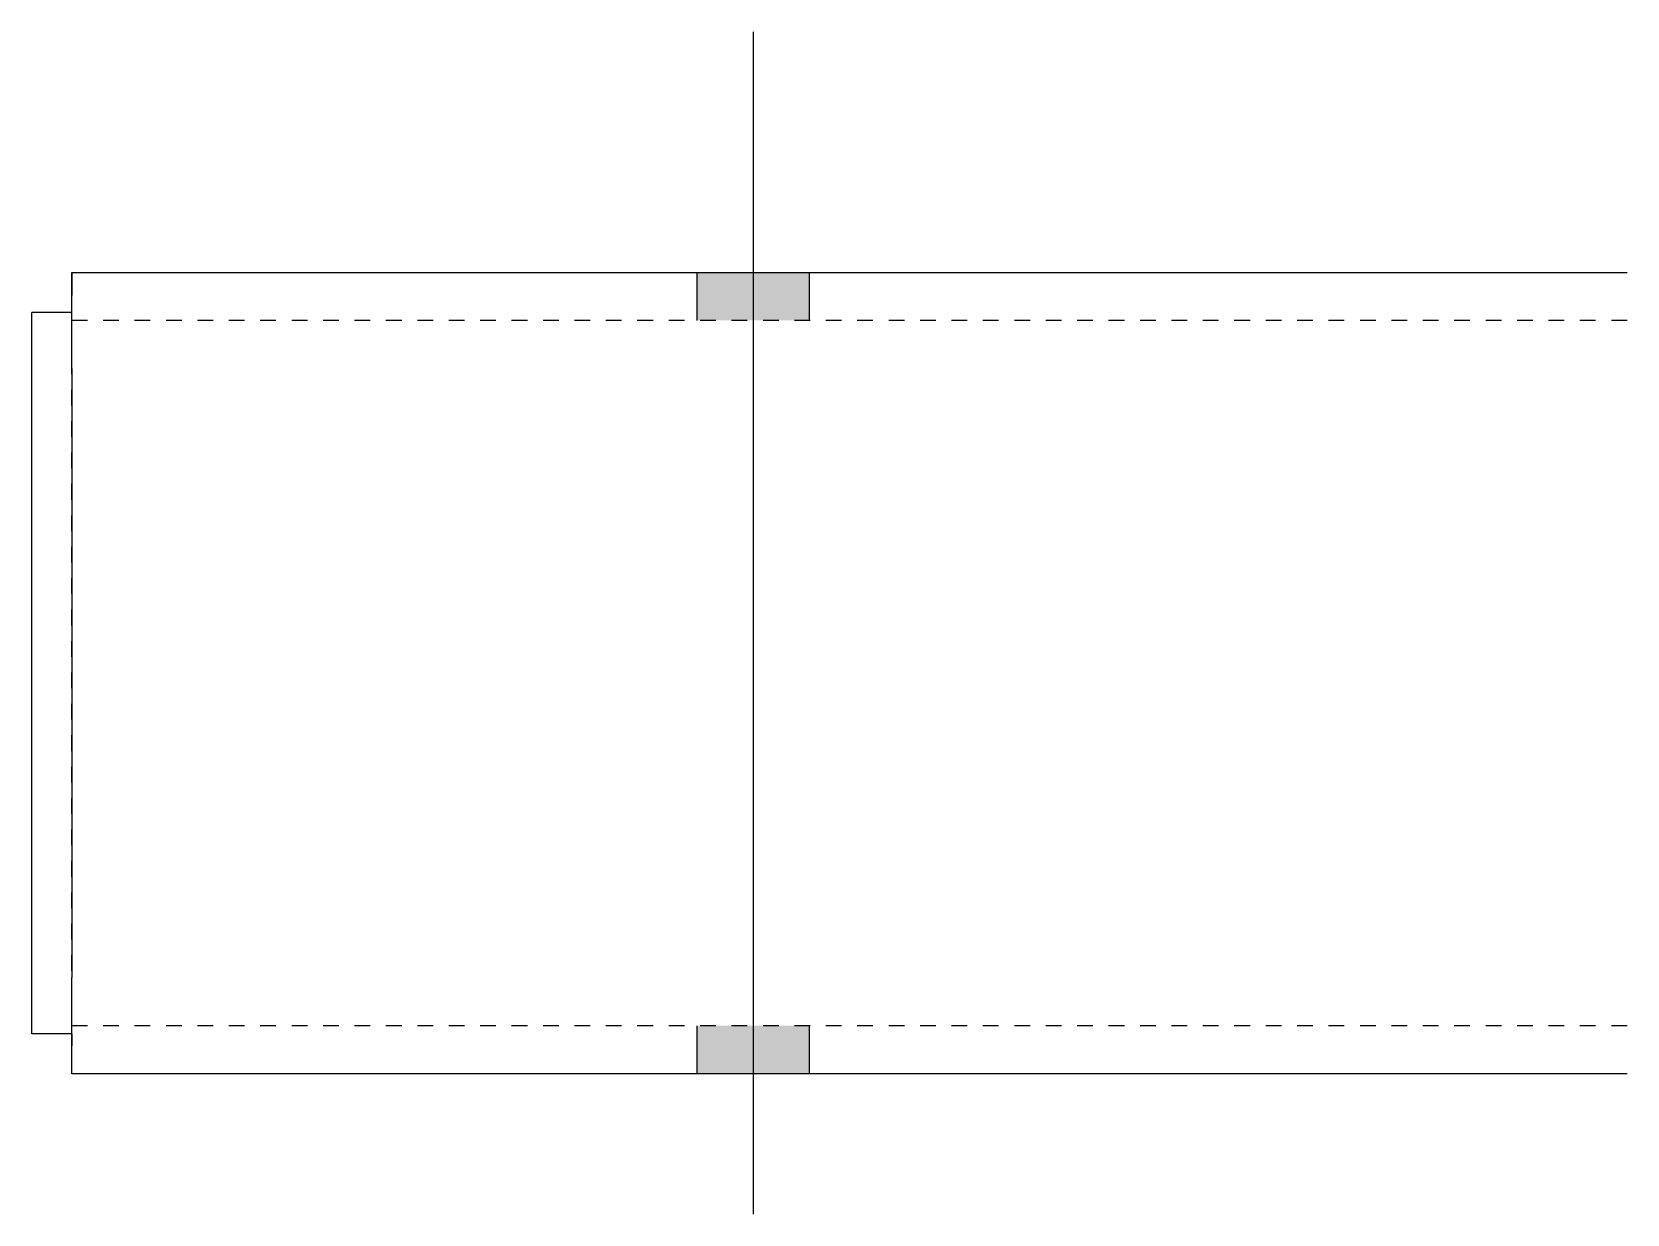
# Model space of a CAD drawing. Header units: millimetres. Extents: x 5 to 42621, y 5 to 1222.
# Drawn here: x 15959.3 to 16158.3, y 4.8 to 152.3 of the extents above; entities that cross this region are included whole.
import ezdxf

# ---------------------------------------------------------------- set-up
doc = ezdxf.new("R2010")
doc.units = ezdxf.units.MM
doc.linetypes.add('DXK_LINE_DOT2', pattern=[3.9198, 1.9599, -1.9599])
doc.layers.add('STÅL', color=7, linetype='Continuous')

msp = doc.modelspace()

# ---------------------------------------------------------------- hatches: boundary and pattern name
at = {"layer": 'STÅL', "linetype": 'Continuous'}
for points in [[(16042.27, 116.3), (16056.27, 116.3), (16056.27, 122.3), (16042.27, 122.3)], [(16042.27, 116.3), (16056.27, 116.3), (16056.27, 122.3), (16042.27, 122.3)], [(16042.27, 22.3), (16056.27, 22.3), (16056.27, 28.3), (16042.27, 28.3)], [(16042.27, 22.3), (16056.27, 22.3), (16056.27, 28.3), (16042.27, 28.3)]]:
    msp.add_hatch(color=96, dxfattribs=at).paths.add_polyline_path(points)

# ---------------------------------------------------------------- linework, layer by layer
at = {"layer": 'STÅL', "color": 96, "linetype": 'Continuous'}
for p, q in [((16049.27, 4.8), (16049.27, 152.3)), ((16049.27, 4.8), (16049.27, 152.3)), ((16042.27, 116.3), (16042.27, 122.3)), ((16042.27, 116.3), (16042.27, 122.3)), ((16056.27, 116.3), (16056.27, 122.3)), ((16056.27, 116.3), (16056.27, 122.3)), ((16042.27, 22.3), (16042.27, 28.3)), ((16042.27, 22.3), (16042.27, 28.3)), ((16056.27, 22.3), (16056.27, 28.3)), ((16056.27, 22.3), (16056.27, 28.3))]:
    msp.add_line(p, q, dxfattribs=at)
at = {"layer": 'STÅL', "color": 2, "linetype": 'Continuous'}
for p, q in [((15964.27, 110.3), (15964.27, 122.3)), ((15964.27, 122.3), (16158.27, 122.3)), ((15964.27, 117.3), (15959.27, 117.3)), ((15959.27, 27.3), (15959.27, 117.3)), ((15964.27, 110.3), (15964.27, 34.3)), ((15964.27, 23.21), (15964.27, 34.3)), ((15964.27, 27.3), (15959.27, 27.3)), ((15964.27, 22.3), (15964.27, 23.21)), ((16158.27, 22.3), (15964.27, 22.3))]:
    msp.add_line(p, q, dxfattribs=at)
at = {"layer": 'STÅL', "color": 7, "linetype": 'DXK_LINE_DOT2'}
for p, q in [((15964.27, 122.3), (15964.27, 121.39)), ((15964.27, 121.39), (15964.27, 118.79)), ((15964.27, 27.3), (15964.27, 117.3)), ((16158.27, 116.3), (15964.27, 116.3)), ((16158.27, 28.3), (15964.27, 28.3)), ((15964.27, 27.3), (15964.27, 25.81)), ((15964.27, 22.3), (15964.27, 22.3))]:
    msp.add_line(p, q, dxfattribs=at)

doc.saveas('drawing.dxf')
